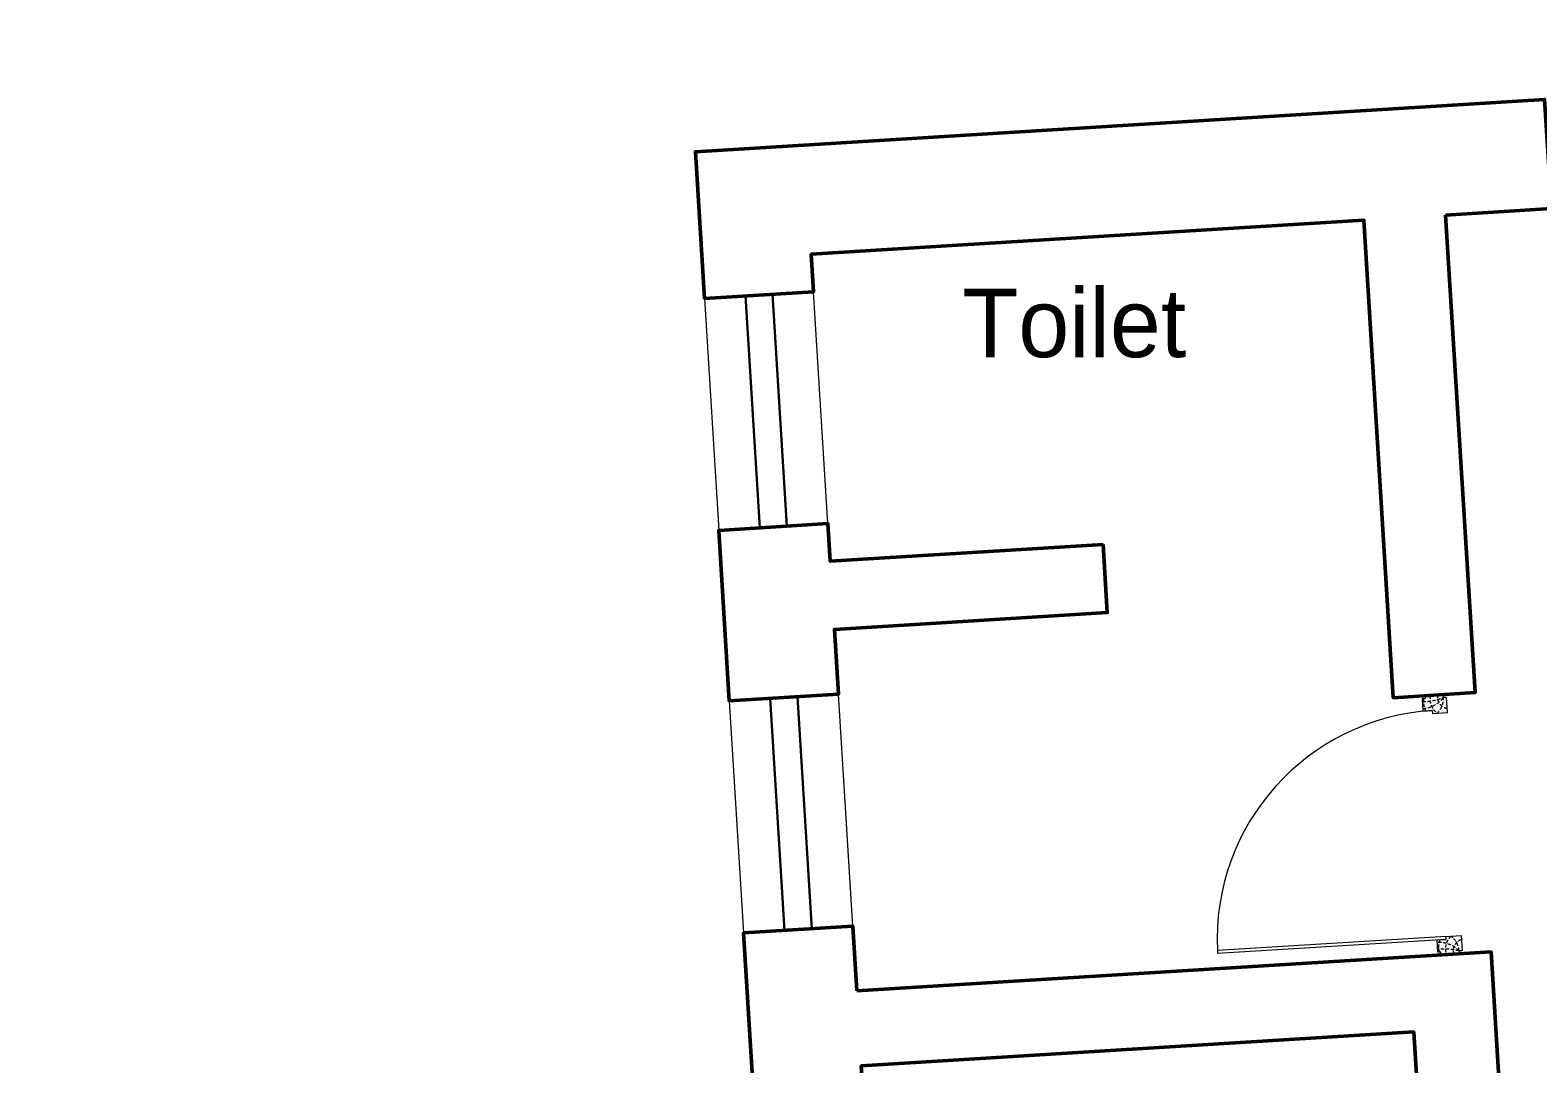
# Model space of a CAD drawing. Header units: millimetres. Extents: x 2342254 to 2635493, y 3886634 to 4043501.
# Drawn here: x 2414770 to 2420275, y 3976965 to 3980739 of the extents above; entities that cross this region are included whole.
import ezdxf

# ---------------------------------------------------------------- set-up
doc = ezdxf.new("R2010")
doc.units = ezdxf.units.MM
doc.header["$MEASUREMENT"] = 0
doc.linetypes.add('DASHED', pattern=[0.75, 0.5, -0.25])
for name, color, linetype, lineweight in [('door', 41, 'Continuous', 5), ('Door Opening-0.09', 253, 'Continuous', 9), ('hidden lines', 205, 'DASHED', 5), ('landscape', 155, 'Continuous', 20), ('planters', 107, 'Continuous', 20), ('WALL 0.2', 7, 'Continuous', 20), ('wall 0.4', 7, 'Continuous', 40), ('Wall-0.5', 7, 'Continuous', 50), ('WINDOW', 152, 'Continuous', 30)]:
    doc.layers.add(name, color=color, linetype=linetype, lineweight=lineweight)
doc.layers.add('Text-0.2', color=7, linetype='Continuous')
doc.styles.add('arial.', font='arial.ttf')

# ---------------------------------------------------------------- blocks, each defined once
blk = doc.blocks.new('d1')
at = {"layer": 'door'}
for p, q in [((2442.75, 10745.72), (2408.32, 10745.72)), ((2442.75, 10746.15), (2408.33, 10746.15)), ((2408.33, 10746.15), (2408.33, 10745.72))]:
    blk.add_line(p, q, dxfattribs=at)
at = {"layer": 'door', "ltscale": 80}
for points in [[(2445, 10779.7), (2445, 10781.99), (2444.56, 10781.99), (2444.56, 10782.43), (2441.8, 10782.43), (2441.8, 10781.99), (2441.36, 10781.99), (2441.36, 10780.14), (2442.75, 10780.14), (2442.75, 10779.7)], [(2445, 10746.15), (2445, 10743.87), (2444.56, 10743.87), (2444.56, 10743.43), (2441.8, 10743.43), (2441.8, 10743.87), (2441.36, 10743.87), (2441.36, 10745.72), (2442.75, 10745.72), (2442.75, 10746.15)]]:
    blk.add_lwpolyline(points, close=True, dxfattribs=at)
at = {"layer": 'Door Opening-0.09', "ltscale": 80}
blk.add_arc((2442.75, 10745.72), 34.42, 90, 179.274, dxfattribs=at)
at = {"layer": 'hidden lines'}
for centre, radius, start, end in [((2441.64, 10791.37), 9.82, 268.3986, 287.3158), ((2441.38, 10784.76), 4.22, 269.7899, 318.9675), ((2444.33, 10781.34), 2.81, 166.4652, 205.1802), ((2445.01, 10781.68), 2.48, 162.4671, 233.2418), ((2441.57, 10782.05), 3, 308.4681, 358.9527), ((2445.46, 10782.07), 1.81, 168.6475, 255.2319), ((2441.64, 10734.49), 9.82, 72.6842, 91.6014), ((2441.38, 10741.1), 4.22, 41.0325, 90.2101), ((2444.33, 10744.52), 2.81, 154.8198, 193.5348), ((2445.01, 10744.18), 2.48, 126.7582, 197.5329), ((2441.57, 10743.81), 3, 1.0473, 51.5319), ((2445.46, 10743.79), 1.81, 104.7681, 191.3525)]:
    blk.add_arc(centre, radius, start, end, dxfattribs=at)
blk = doc.blocks.new('oldblk')
at = {"layer": 'landscape', "lineweight": 30, "ltscale": 5}
blk.add_lwpolyline([(2494423.1, 4324239.9), (2474612.7, 4324239.9, 0.414214), (2470612.7, 4320239.9), (2470612.7, 4306828.8)], format="xyb", dxfattribs=at)
at = {"layer": 'planters'}
blk.add_lwpolyline([(2494423.1, 4323239.9), (2474612.7, 4323239.9, 0.414214), (2471612.7, 4320239.9), (2471612.7, 4306243.2)], format="xyb", dxfattribs=at)
at = {"layer": 'WALL 0.2', "ltscale": 5}
for points in [[(2476042.4, 4320986.6), (2476094.5, 4320139.8)], [(2476493, 4320164.4), (2476440.9, 4321011.1)], [(2476132.9, 4319517.2), (2476185, 4318670.4)], [(2476583.5, 4318694.9), (2476531.4, 4319541.7)]]:
    blk.add_lwpolyline(points, dxfattribs=at)
at = {"layer": 'Wall-0.5', "ltscale": 5}
for points in [[(2478748.6, 4321290.8), (2479134.7, 4321314.5), (2479110.1, 4321713), (2476009.4, 4321522.1), (2476042.4, 4320986.6), (2476440.9, 4321011.1), (2476432.4, 4321148.1), (2478449.8, 4321272.4), (2478557.1, 4319529), (2478856, 4319547.4)], [(2477497.7, 4320088.7), (2477513, 4319839.7), (2476516.8, 4319778.3), (2476531.4, 4319541.7), (2476132.9, 4319517.2), (2476094.5, 4320139.8), (2476493, 4320164.4), (2476501.4, 4320027.4)], [(2476598.1, 4318458.3), (2478914.3, 4318601), (2478971, 4317679.5), (2478672.2, 4317661.1), (2478632.3, 4318308.6), (2476614.9, 4318184.4), (2476638, 4317810.8), (2476239.5, 4317786.2), (2476185, 4318670.4), (2476583.5, 4318694.9)]]:
    blk.add_lwpolyline(points, close=True, dxfattribs=at)
at = {"layer": 'WINDOW', "ltscale": 5}
for points in [[(2476192.1, 4320995.8), (2476244.2, 4320149)], [(2476343.3, 4320155.1), (2476291.1, 4321001.9)], [(2476282.6, 4319526.4), (2476334.7, 4318679.6)], [(2476433.8, 4318685.7), (2476381.6, 4319532.5)]]:
    blk.add_lwpolyline(points, dxfattribs=at)
at = {"layer": 'Door Opening-0.09', "xscale": 24.31291310736938, "yscale": 24.31291310736938, "zscale": 24.31291310736938, "rotation": 3.52406945828754}
blk.add_blockref('d1', (2435532, 4054230.4), dxfattribs=at)
at = {"layer": 'Text-0.2', "ltscale": 5, "insert": (2476984.1, 4320768.6), "char_height": 250, "attachment_point": 7, "rotation": 0.0008, "style": 'arial.'}
blk.add_mtext('{\\fStylus BT|b0|i0|c0|p34;Toilet}', dxfattribs=at)

msp = doc.modelspace()

# ---------------------------------------------------------------- block references
at = {"layer": 'wall 0.4'}
msp.add_blockref('oldblk', (-58809.9, -341227.5), dxfattribs=at)

doc.saveas('drawing.dxf')
